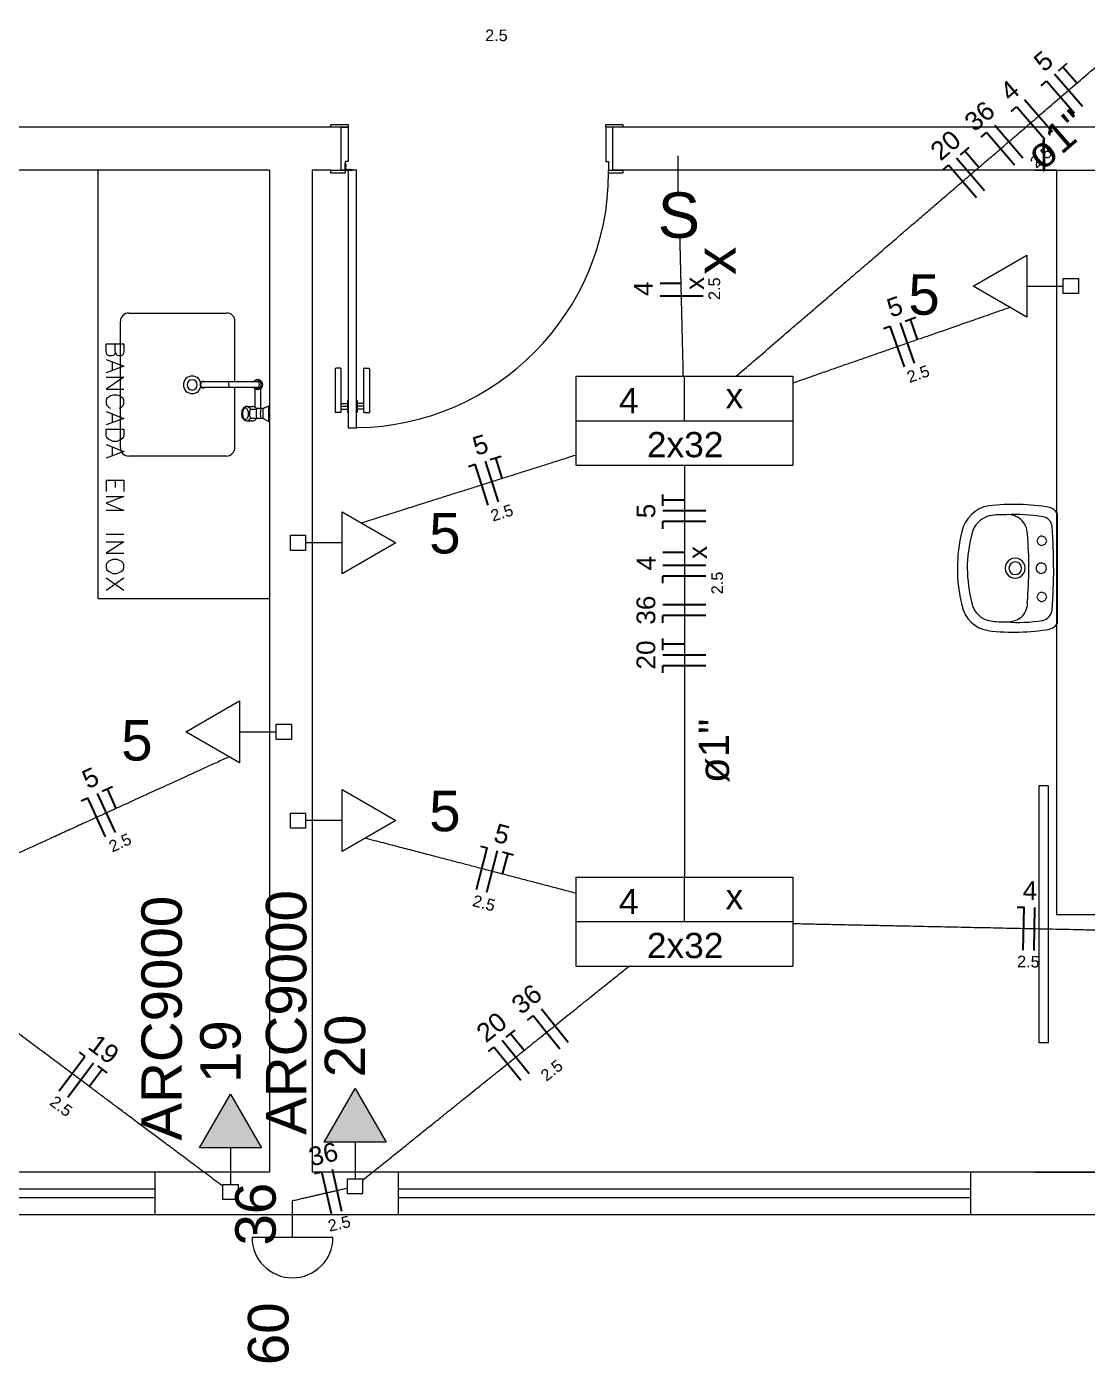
# Model space of a CAD drawing. Header units: millimetres. Extents: x -130 to 1399, y -90 to 1288.
# Drawn here: x 1122.924 to 1126.629, y 1244.906 to 1249.572 of the extents above; entities that cross this region are included whole.
import ezdxf

# ---------------------------------------------------------------- set-up
doc = ezdxf.new("R2010")
doc.units = ezdxf.units.MM
doc.header["$LTSCALE"] = 0.01
for name, color, linetype, lineweight in [('Arquitetura', 134, 'Continuous', 5), ('EL-Condutos', 3, 'Continuous', 13), ('EL-Fios', 9, 'Continuous', 25), ('EL-Textos condutos', 7, 'Continuous', 20), ('EL-Textos fios', 7, 'Continuous', 20), ('EL-Textos pontos', 5, 'Continuous', 20), ('P-SIMBOL', 5, 'Continuous', 5)]:
    doc.layers.add(name, color=color, linetype=linetype, lineweight=lineweight)
doc.styles.add('ARIAL', font='arial.ttf')

msp = doc.modelspace()

# ---------------------------------------------------------------- hatches: boundary and pattern name
at = {"layer": 'P-SIMBOL', "linetype": 'Continuous'}
for points in [[(1123.7442, 1245.6553), (1123.636, 1245.8428), (1123.5277, 1245.6553)], [(1124.1793, 1245.6752), (1124.071, 1245.8627), (1123.9628, 1245.6752)]]:
    msp.add_hatch(color=256, dxfattribs=at).paths.add_polyline_path(points)

# ---------------------------------------------------------------- linework, layer by layer
at = {"layer": 'Arquitetura', "linetype": 'Continuous'}
for p, q in [((1123.9864, 1249.2207), (1122.0219, 1249.2207)), ((1128.3869, 1249.2207), (1124.9714, 1249.2207)), ((1123.7719, 1249.0707), (1122.0219, 1249.0707)), ((1123.7719, 1249.0707), (1123.7719, 1245.5707)), ((1123.9214, 1249.0707), (1123.9214, 1245.5707)), ((1123.9864, 1249.0707), (1123.9214, 1249.0707)), ((1126.5219, 1249.0707), (1124.9714, 1249.0707)), ((1126.5219, 1249.0707), (1126.5219, 1246.4707)), ((1126.5219, 1246.4707), (1126.6714, 1246.4707)), ((1123.7719, 1245.5707), (1120.9714, 1245.5707)), ((1128.1714, 1245.5707), (1123.9214, 1245.5707)), ((1123.3714, 1245.5107), (1121.3714, 1245.5107)), ((1126.2214, 1245.5107), (1124.2214, 1245.5107)), ((1123.3714, 1245.4807), (1121.3714, 1245.4807)), ((1126.2214, 1245.4807), (1124.2214, 1245.4807)), ((1131.1214, 1245.4207), (1120.9714, 1245.4207))]:
    msp.add_line(p, q, dxfattribs=at)
at = {"layer": 'Arquitetura'}
for p, q in [((1123.1729, 1247.5727), (1123.1729, 1249.0707)), ((1124.0379, 1249.0872), (1124.0379, 1249.0847)), ((1124.0534, 1249.0722), (1124.0504, 1249.0722)), ((1126.4454, 1249.0707), (1131.0384, 1249.0707)), ((1123.2514, 1248.1017), (1123.2514, 1248.5417)), ((1123.2809, 1248.5717), (1123.6214, 1248.5717)), ((1123.6509, 1248.3317), (1123.6509, 1248.5417)), ((1123.2014, 1248.4367), (1123.2014, 1248.4642)), ((1123.2014, 1248.4642), (1123.2629, 1248.4642)), ((1123.2334, 1248.4367), (1123.2334, 1248.4642)), ((1123.2629, 1248.4642), (1123.2629, 1248.4367)), ((1123.2039, 1248.4282), (1123.2014, 1248.4367)), ((1123.2014, 1248.4092), (1123.2629, 1248.3857)), ((1123.2079, 1248.4237), (1123.2039, 1248.4282)), ((1123.2119, 1248.4217), (1123.2079, 1248.4237)), ((1123.2229, 1248.4217), (1123.2119, 1248.4217)), ((1123.2269, 1248.4237), (1123.2229, 1248.4217)), ((1123.2229, 1248.4007), (1123.2229, 1248.3712)), ((1123.2314, 1248.4282), (1123.2269, 1248.4237)), ((1123.2334, 1248.4367), (1123.2314, 1248.4282)), ((1123.2374, 1248.4282), (1123.2334, 1248.4367)), ((1123.2399, 1248.4237), (1123.2374, 1248.4282)), ((1123.2459, 1248.4217), (1123.2399, 1248.4237)), ((1123.2524, 1248.4217), (1123.2459, 1248.4217)), ((1123.2564, 1248.4237), (1123.2524, 1248.4217)), ((1123.2609, 1248.4282), (1123.2564, 1248.4237)), ((1123.2629, 1248.4367), (1123.2609, 1248.4282)), ((1123.2629, 1248.3857), (1123.2014, 1248.3627)), ((1123.2014, 1248.3477), (1123.2629, 1248.3477)), ((1123.2629, 1248.3477), (1123.2014, 1248.3052)), ((1123.2014, 1248.3052), (1123.2629, 1248.3052)), ((1123.5459, 1248.3317), (1123.5409, 1248.3317)), ((1123.5459, 1248.3117), (1123.5409, 1248.3117)), ((1123.7169, 1248.3317), (1123.5459, 1248.3317)), ((1123.7169, 1248.3117), (1123.5459, 1248.3117)), ((1123.6509, 1248.1017), (1123.6509, 1248.3117)), ((1123.7344, 1248.3317), (1123.7169, 1248.3317)), ((1123.7344, 1248.3117), (1123.7169, 1248.3117)), ((1123.7209, 1248.3077), (1123.7209, 1248.2427)), ((1123.7409, 1248.3077), (1123.7409, 1248.2377)), ((1123.2039, 1248.2737), (1123.2014, 1248.2672)), ((1123.2014, 1248.2672), (1123.2014, 1248.2547)), ((1123.2014, 1248.2547), (1123.2039, 1248.2482)), ((1123.2104, 1248.2777), (1123.2039, 1248.2737)), ((1123.2164, 1248.2822), (1123.2104, 1248.2777)), ((1123.2249, 1248.2842), (1123.2164, 1248.2822)), ((1123.2399, 1248.2842), (1123.2249, 1248.2842)), ((1123.2484, 1248.2822), (1123.2399, 1248.2842)), ((1123.2544, 1248.2777), (1123.2484, 1248.2822)), ((1123.2609, 1248.2737), (1123.2544, 1248.2777)), ((1123.2629, 1248.2672), (1123.2609, 1248.2737)), ((1123.2609, 1248.2482), (1123.2629, 1248.2547)), ((1123.2629, 1248.2547), (1123.2629, 1248.2672)), ((1123.2014, 1248.2272), (1123.2629, 1248.2037)), ((1123.2039, 1248.2482), (1123.2104, 1248.2417)), ((1123.2104, 1248.2417), (1123.2164, 1248.2397)), ((1123.2229, 1248.2187), (1123.2229, 1248.1892)), ((1123.2484, 1248.2397), (1123.2544, 1248.2417)), ((1123.2544, 1248.2417), (1123.2609, 1248.2482)), ((1123.6919, 1248.2452), (1123.7134, 1248.2452)), ((1123.7054, 1248.2357), (1123.7269, 1248.2357)), ((1123.7409, 1248.2377), (1123.7259, 1248.2377)), ((1123.7504, 1248.2377), (1123.7409, 1248.2377)), ((1123.7504, 1248.2377), (1123.7719, 1248.2487)), ((1123.7504, 1248.2027), (1123.7504, 1248.2377)), ((1123.2629, 1248.2037), (1123.2014, 1248.1807)), ((1123.2014, 1248.1657), (1123.2629, 1248.1657)), ((1123.2014, 1248.1447), (1123.2014, 1248.1657)), ((1123.2629, 1248.1657), (1123.2629, 1248.1447)), ((1123.6919, 1248.1952), (1123.7134, 1248.1952)), ((1123.7054, 1248.2042), (1123.7269, 1248.2042)), ((1123.7504, 1248.2027), (1123.7259, 1248.2027)), ((1123.7504, 1248.2027), (1123.7719, 1248.1917)), ((1123.2039, 1248.1362), (1123.2014, 1248.1447)), ((1123.2014, 1248.1127), (1123.2629, 1248.0877)), ((1123.2104, 1248.1297), (1123.2039, 1248.1362)), ((1123.2164, 1248.1277), (1123.2104, 1248.1297)), ((1123.2249, 1248.1232), (1123.2164, 1248.1277)), ((1123.2399, 1248.1232), (1123.2249, 1248.1232)), ((1123.2484, 1248.1277), (1123.2399, 1248.1232)), ((1123.2544, 1248.1297), (1123.2484, 1248.1277)), ((1123.2609, 1248.1362), (1123.2544, 1248.1297)), ((1123.2629, 1248.1447), (1123.2609, 1248.1362)), ((1123.2629, 1248.0877), (1123.2014, 1248.0642)), ((1123.2229, 1248.1022), (1123.2229, 1248.0727)), ((1123.2809, 1248.0722), (1123.6214, 1248.0722)), ((1123.2014, 1247.9882), (1123.2629, 1247.9882)), ((1123.2014, 1247.9882), (1123.2014, 1247.9477)), ((1123.2334, 1247.9882), (1123.2334, 1247.9627)), ((1123.2629, 1247.9882), (1123.2629, 1247.9477)), ((1123.2014, 1247.9307), (1123.2629, 1247.9307)), ((1123.2629, 1247.9307), (1123.2014, 1247.9077)), ((1123.2014, 1247.9077), (1123.2629, 1247.8822)), ((1123.2629, 1247.8822), (1123.2014, 1247.8822)), ((1126.5244, 1247.8697), (1126.5244, 1247.6787)), ((1123.2629, 1247.7977), (1123.2014, 1247.7977)), ((1126.4589, 1247.7872), (1126.4524, 1247.7762)), ((1126.4694, 1247.7932), (1126.4589, 1247.7872)), ((1126.4819, 1247.7872), (1126.4694, 1247.7932)), ((1126.4884, 1247.7762), (1126.4819, 1247.7872)), ((1123.2014, 1247.7722), (1123.2629, 1247.7722)), ((1123.2629, 1247.7722), (1123.2014, 1247.7322)), ((1126.4524, 1247.7762), (1126.4589, 1247.7637)), ((1126.4589, 1247.7637), (1126.4694, 1247.7592)), ((1126.4694, 1247.7592), (1126.4819, 1247.7637)), ((1126.4819, 1247.7637), (1126.4884, 1247.7762)), ((1126.5244, 1247.7427), (1126.5244, 1247.5542)), ((1123.2014, 1247.7322), (1123.2629, 1247.7322)), ((1123.2039, 1247.6982), (1123.2014, 1247.6917)), ((1123.2014, 1247.6917), (1123.2014, 1247.6812)), ((1123.2104, 1247.7042), (1123.2039, 1247.6982)), ((1123.2164, 1247.7067), (1123.2104, 1247.7042)), ((1123.2249, 1247.7107), (1123.2164, 1247.7067)), ((1123.2399, 1247.7107), (1123.2249, 1247.7107)), ((1123.2484, 1247.7067), (1123.2399, 1247.7107)), ((1123.2544, 1247.7042), (1123.2484, 1247.7067)), ((1123.2609, 1247.6982), (1123.2544, 1247.7042)), ((1123.2629, 1247.6917), (1123.2609, 1247.6982)), ((1123.2629, 1247.6812), (1123.2629, 1247.6917)), ((1123.2014, 1247.6812), (1123.2039, 1247.6747)), ((1123.2629, 1247.6452), (1123.2014, 1247.6027)), ((1123.2629, 1247.6027), (1123.2014, 1247.6452)), ((1123.2039, 1247.6747), (1123.2104, 1247.6682)), ((1123.2104, 1247.6682), (1123.2164, 1247.6662)), ((1123.2164, 1247.6662), (1123.2249, 1247.6622)), ((1123.2249, 1247.6622), (1123.2399, 1247.6622)), ((1123.2399, 1247.6622), (1123.2484, 1247.6662)), ((1123.2484, 1247.6662), (1123.2544, 1247.6682)), ((1123.2544, 1247.6682), (1123.2609, 1247.6747)), ((1123.2609, 1247.6747), (1123.2629, 1247.6812)), ((1126.5244, 1247.6787), (1126.5244, 1247.4862)), ((1123.7719, 1247.5727), (1123.1729, 1247.5727)), ((1126.4589, 1247.5922), (1126.4524, 1247.5797)), ((1126.4524, 1247.5797), (1126.4589, 1247.5687)), ((1126.4694, 1247.5962), (1126.4589, 1247.5922)), ((1126.4589, 1247.5687), (1126.4694, 1247.5627)), ((1126.4819, 1247.5922), (1126.4694, 1247.5962)), ((1126.4694, 1247.5627), (1126.4819, 1247.5687)), ((1126.4884, 1247.5797), (1126.4819, 1247.5922)), ((1126.4819, 1247.5687), (1126.4884, 1247.5797)), ((1123.3714, 1245.5707), (1123.3714, 1245.4207)), ((1124.2214, 1245.5707), (1124.2214, 1245.4207)), ((1126.2214, 1245.5707), (1126.2214, 1245.4207)), ((1126.4454, 1245.5707), (1131.0384, 1245.5707))]:
    msp.add_line(p, q, dxfattribs=at)
at = {"layer": 'Arquitetura', "color": 2}
for p, q in [((1124.0464, 1249.0707), (1124.0464, 1248.1707)), ((1124.0764, 1249.0707), (1124.0464, 1249.0707)), ((1124.0764, 1248.1707), (1124.0764, 1249.0707)), ((1124.0464, 1248.1707), (1124.0764, 1248.1707))]:
    msp.add_line(p, q, dxfattribs=at)
at = {"layer": 'Arquitetura', "color": 3, "linetype": 'Continuous'}
for p, q in [((1124.0019, 1248.3762), (1124.0019, 1248.2247)), ((1124.0179, 1248.3792), (1124.0039, 1248.3792)), ((1124.0219, 1248.2247), (1124.0219, 1248.3762)), ((1124.1014, 1248.2247), (1124.1014, 1248.3762)), ((1124.1054, 1248.3792), (1124.1189, 1248.3792)), ((1124.1214, 1248.3762), (1124.1214, 1248.2247)), ((1124.0444, 1248.2657), (1124.0444, 1248.2257)), ((1124.0784, 1248.2657), (1124.0784, 1248.2257))]:
    msp.add_line(p, q, dxfattribs=at)
at = {"layer": 'Arquitetura', "color": 3}
for p, q in [((1124.0219, 1248.2557), (1124.0444, 1248.2557)), ((1124.0444, 1248.2657), (1124.0464, 1248.2657)), ((1124.0784, 1248.2657), (1124.0764, 1248.2657)), ((1124.1014, 1248.2557), (1124.0784, 1248.2557)), ((1124.0219, 1248.2247), (1124.0019, 1248.2247)), ((1124.0219, 1248.2462), (1124.0444, 1248.2462)), ((1124.0219, 1248.2357), (1124.0444, 1248.2357)), ((1124.0444, 1248.2257), (1124.0464, 1248.2257)), ((1124.0784, 1248.2257), (1124.0764, 1248.2257)), ((1124.1014, 1248.2462), (1124.0784, 1248.2462)), ((1124.1014, 1248.2357), (1124.0784, 1248.2357)), ((1124.1014, 1248.2247), (1124.1214, 1248.2247))]:
    msp.add_line(p, q, dxfattribs=at)
for points in [[(1124.0464, 1249.2207), (1124.0219, 1249.2207), (1123.9864, 1249.2207), (1123.9864, 1249.2307), (1124.0464, 1249.2307), (1124.0464, 1249.2207)], [(1125.0064, 1249.2207), (1124.9469, 1249.2207), (1124.9469, 1249.2307), (1125.0064, 1249.2307), (1125.0064, 1249.2207)], [(1124.0364, 1249.0607), (1123.9864, 1249.0607), (1123.9864, 1249.0707), (1124.0364, 1249.0707), (1124.0364, 1249.0607)], [(1125.0064, 1249.0607), (1124.9569, 1249.0607), (1124.9569, 1249.0707), (1125.0064, 1249.0707), (1125.0064, 1249.0607)]]:
    msp.add_lwpolyline(points, close=True, dxfattribs=at)
at = {"layer": 'Arquitetura', "color": 2}
for points in [[(1124.0464, 1249.1007), (1124.0364, 1249.1007), (1124.0364, 1249.0707), (1124.0219, 1249.0707), (1124.0219, 1249.2207), (1124.0464, 1249.2207), (1124.0464, 1249.1007)], [(1124.9469, 1249.1007), (1124.9569, 1249.1007), (1124.9569, 1249.0707), (1124.9714, 1249.0707), (1124.9714, 1249.2207), (1124.9469, 1249.2207), (1124.9469, 1249.1007)]]:
    msp.add_lwpolyline(points, close=True, dxfattribs=at)
at = {"layer": 'Arquitetura', "color": 1}
for points in [[(1124.0374, 1249.0752), (1124.0364, 1249.0732), (1124.0364, 1249.0732), (1124.0364, 1249.0757), (1124.0364, 1249.0957), (1124.0374, 1249.0957), (1124.0374, 1249.0752)], [(1124.0414, 1249.0717), (1124.0389, 1249.0707), (1124.0389, 1249.0707), (1124.0419, 1249.0707), (1124.0619, 1249.0707), (1124.0619, 1249.0717), (1124.0414, 1249.0717)]]:
    msp.add_lwpolyline(points, dxfattribs=at)
at = {"layer": 'Arquitetura'}
for points in [[(1124.0389, 1249.0882), (1124.0379, 1249.0872), (1124.0374, 1249.0872)], [(1124.0389, 1249.0832), (1124.0379, 1249.0847), (1124.0374, 1249.0847)], [(1124.0389, 1249.0862), (1124.0389, 1249.0862), (1124.0389, 1249.0882), (1124.0389, 1249.0882), (1124.0389, 1249.0832), (1124.0389, 1249.0832), (1124.0389, 1249.0857), (1124.0389, 1249.0857)], [(1124.0519, 1249.0732), (1124.0519, 1249.0732), (1124.0544, 1249.0732), (1124.0544, 1249.0732), (1124.0489, 1249.0732), (1124.0489, 1249.0732), (1124.0514, 1249.0732), (1124.0514, 1249.0732)], [(1124.0489, 1249.0732), (1124.0504, 1249.0722), (1124.0504, 1249.0717)], [(1124.0544, 1249.0732), (1124.0534, 1249.0722), (1124.0534, 1249.0717)], [(1126.4614, 1246.9212), (1126.4919, 1246.9212), (1126.4919, 1246.0217), (1126.4614, 1246.0217), (1126.4614, 1246.9212)]]:
    msp.add_lwpolyline(points, dxfattribs=at)
at = {"layer": 'Arquitetura', "linetype": 'Continuous'}
for points in [[(1123.6914, 1248.2452), (1123.6884, 1248.2447), (1123.6854, 1248.2432), (1123.6824, 1248.2412), (1123.6799, 1248.2382), (1123.6779, 1248.2352), (1123.6759, 1248.2312), (1123.6749, 1248.2267), (1123.6744, 1248.2222), (1123.6744, 1248.2177), (1123.6749, 1248.2132), (1123.6759, 1248.2092), (1123.6779, 1248.2052), (1123.6799, 1248.2017), (1123.6824, 1248.1992), (1123.6854, 1248.1972), (1123.6884, 1248.1957), (1123.6914, 1248.1952)], [(1123.6884, 1248.2007), (1123.6904, 1248.2012), (1123.6924, 1248.2022), (1123.6944, 1248.2042), (1123.6959, 1248.2067), (1123.6974, 1248.2097), (1123.6984, 1248.2132), (1123.6989, 1248.2172), (1123.6989, 1248.2212), (1123.6989, 1248.2252), (1123.6979, 1248.2287), (1123.6969, 1248.2322), (1123.6954, 1248.2347), (1123.6934, 1248.2372), (1123.6914, 1248.2387), (1123.6894, 1248.2397), (1123.6874, 1248.2397), (1123.6849, 1248.2387), (1123.6829, 1248.2372), (1123.6814, 1248.2347), (1123.6799, 1248.2322), (1123.6789, 1248.2287), (1123.6779, 1248.2252), (1123.6779, 1248.2212), (1123.6779, 1248.2172), (1123.6784, 1248.2132), (1123.6794, 1248.2097), (1123.6804, 1248.2067), (1123.6819, 1248.2042), (1123.6839, 1248.2022), (1123.6859, 1248.2012), (1123.6884, 1248.2007)], [(1123.7049, 1248.2367), (1123.7029, 1248.2397), (1123.7004, 1248.2422), (1123.6979, 1248.2437), (1123.6949, 1248.2447), (1123.6919, 1248.2452)], [(1123.7209, 1248.2427), (1123.7194, 1248.2437), (1123.7179, 1248.2442), (1123.7164, 1248.2447), (1123.7149, 1248.2452), (1123.7134, 1248.2452)], [(1123.7259, 1248.2377), (1123.7249, 1248.2387), (1123.7239, 1248.2402), (1123.7229, 1248.2412), (1123.7219, 1248.2417), (1123.7209, 1248.2427)], [(1123.7269, 1248.2367), (1123.7264, 1248.2367), (1123.7264, 1248.2372), (1123.7264, 1248.2372), (1123.7259, 1248.2377), (1123.7259, 1248.2377)], [(1123.6914, 1248.1952), (1123.6944, 1248.1952), (1123.6974, 1248.1962), (1123.7004, 1248.1982), (1123.7029, 1248.2007), (1123.7049, 1248.2037)], [(1123.7134, 1248.1952), (1123.7164, 1248.1952), (1123.7189, 1248.1962), (1123.7214, 1248.1977), (1123.7239, 1248.1997), (1123.7259, 1248.2027)], [(1123.7259, 1248.2027), (1123.7259, 1248.2027), (1123.7264, 1248.2032), (1123.7264, 1248.2032), (1123.7264, 1248.2037), (1123.7269, 1248.2037)]]:
    msp.add_lwpolyline(points, dxfattribs=at)
at = {"layer": 'Arquitetura', "color": 1}
msp.add_circle((1124.0389, 1249.0732), 0.0025, dxfattribs=at)
at = {"layer": 'Arquitetura'}
for centre, radius, start, end in [((1124.0649, 1249.0632), 0.8921, 270.777, 359.871), ((1123.2799, 1248.5427), 0.0289, 88.5161, 181.484), ((1123.6239, 1248.5442), 0.0273, 354.972, 95.0276), ((1123.5019, 1248.3207), 0.0307, 90, 180), ((1123.5019, 1248.3207), 0.0307, 0, 90), ((1123.5019, 1248.3207), 0.0307, 180, 270), ((1123.5019, 1248.3207), 0.018, 90, 180), ((1123.5019, 1248.3207), 0.018, 180, 270), ((1123.5019, 1248.3207), 0.018, 0, 90), ((1123.5019, 1248.3207), 0.018, 270, 0), ((1123.5019, 1248.3207), 0.0307, 270, 0), ((1123.5409, 1248.3217), 0.0112, 63.7208, 296.279), ((1123.5409, 1248.3217), 0.01, 90, 270), ((1123.6074, 1248.3217), 0.0233, 334.556, 25.4445), ((1123.7309, 1248.3217), 0.0173, 125.419, 144.581), ((1123.7309, 1248.3217), 0.0173, 215.419, 234.581), ((1123.7309, 1248.3217), 0.0173, 54.5813, 125.419), ((1123.7309, 1248.3217), 0.0173, 234.581, 305.419), ((1123.7309, 1248.3217), 0.0126, 232.252, 127.748), ((1123.7134, 1248.3217), 0.0233, 334.556, 25.4445), ((1123.7309, 1248.3217), 0.0173, 305.419, 54.5813), ((1123.7354, 1248.2202), 0.0335, 153.975, 206.025), ((1123.7034, 1248.2357), 0.002, 333.975, 32.1559), ((1123.7034, 1248.2047), 0.002, 327.844, 26.0251), ((1123.7799, 1248.2202), 0.0549, 164.314, 195.686), ((1123.7249, 1248.2357), 0.002, 344.314, 31.5675), ((1123.7249, 1248.2047), 0.002, 328.433, 15.6861), ((1123.8214, 1248.2202), 0.0816, 167.538, 192.462), ((1124.0469, 1248.2202), 0.2786, 174.375, 185.625), ((1123.2799, 1248.1007), 0.0289, 178.516, 271.484), ((1123.6204, 1248.1027), 0.0307, 270, 0), ((1126.3054, 1247.7827), 0.1175, 100.056, 167.486), ((1126.3714, 1247.1492), 0.7539, 80.3071, 96.5866), ((1126.4799, 1247.8437), 0.0522, 31.07, 69.4583), ((1126.3084, 1247.7812), 0.0847, 102.719, 167.054), ((1126.3364, 1247.5562), 0.311, 88.1735, 98.6779), ((1126.3754, 1247.2542), 0.6136, 80.7585, 92.6769), ((1126.3509, 1247.7957), 0.0716, 50.4003, 93.3975), ((1126.3534, 1247.7997), 0.0667, 0.5513, 49.6562), ((1126.4679, 1247.8217), 0.0385, 4.3873, 81.2442), ((1126.6494, 1247.6907), 0.4735, 165.578, 181.302), ((1126.7859, 1247.6652), 0.5766, 166.496, 178.648), ((1124.9504, 1247.6767), 1.4748, 0.0609, 4.8104), ((1124.7959, 1247.6862), 1.7156, 359.79, 4.6247), ((1126.3774, 1247.6802), 0.0349, 120.007, 180), ((1126.3774, 1247.6802), 0.0222, 90, 180), ((1126.3774, 1247.6802), 0.0349, 60.0032, 119.997), ((1126.3774, 1247.6802), 0.0222, 0, 90), ((1126.3774, 1247.6802), 0.0349, 0.0007, 60.0032), ((1126.4684, 1247.6802), 0.018, 119.96, 180), ((1126.4684, 1247.6802), 0.018, 60.0128, 119.987), ((1126.4684, 1247.6802), 0.018, 359.963, 59.9809), ((1126.6499, 1247.6692), 0.4741, 178.659, 194.363), ((1126.7819, 1247.6922), 0.5725, 181.303, 193.542), ((1126.3774, 1247.6802), 0.0349, 180.001, 240.003), ((1126.3774, 1247.6802), 0.0222, 180, 270), ((1126.3774, 1247.6802), 0.0349, 240.003, 299.997), ((1126.3774, 1247.6802), 0.0222, 270, 359.99), ((1126.3774, 1247.6802), 0.0349, 300.007, 0), ((1125.0724, 1247.6802), 1.3526, 354.905, 359.979), ((1126.4684, 1247.6802), 0.018, 179.963, 239.981), ((1126.4684, 1247.6802), 0.018, 240.013, 299.987), ((1126.4684, 1247.6802), 0.018, 299.96, 0), ((1124.6329, 1247.6802), 1.879, 355.586, 0), ((1126.2999, 1247.5717), 0.1107, 190.408, 262.28), ((1126.3024, 1247.5737), 0.0784, 191.616, 261.581), ((1126.3569, 1247.5562), 0.0631, 309.245, 3.2268), ((1126.3514, 1247.5712), 0.0781, 267.161, 305.348), ((1126.4659, 1247.5377), 0.0402, 279.607, 356.886), ((1126.3709, 1248.2097), 0.7531, 263.423, 279.721), ((1126.3364, 1247.8117), 0.3189, 261.83, 272.005), ((1126.3929, 1247.9412), 0.4504, 264.203, 280.218), ((1126.4904, 1247.5057), 0.0386, 281.431, 332.133)]:
    msp.add_arc(centre, radius, start, end, dxfattribs=at)
at = {"layer": 'Arquitetura', "color": 3, "linetype": 'Continuous'}
for centre, start, end in [((1124.0044, 1248.3762), 99.4623, 180), ((1124.0184, 1248.3762), 0, 99.4623), ((1124.1049, 1248.3762), 80.5377, 180), ((1124.1184, 1248.3762), 0, 80.5377)]:
    msp.add_arc(centre, 0.003, start, end, dxfattribs=at)
at = {"layer": 'EL-Condutos', "linetype": 'Continuous'}
for points in [[(1125.402, 1248.3507), (1125.4717, 1248.4107), (1125.5375, 1248.4673), (1125.5998, 1248.5208), (1125.6587, 1248.5714), (1125.7145, 1248.6195), (1125.7676, 1248.6652), (1125.8183, 1248.7087), (1125.8668, 1248.7504), (1125.9133, 1248.7905), (1125.9583, 1248.8291), (1126.0019, 1248.8667), (1126.0445, 1248.9033), (1126.0864, 1248.9393), (1126.1277, 1248.9749), (1126.1689, 1249.0103), (1126.2101, 1249.0457), (1126.2518, 1249.0815), (1126.2941, 1249.1179), (1126.3373, 1249.1551), (1126.3818, 1249.1933), (1126.4277, 1249.2329), (1126.4755, 1249.2739), (1126.5253, 1249.3168), (1126.5775, 1249.3617), (1126.6324, 1249.4089), (1126.6902, 1249.4586), (1126.7512, 1249.511), (1126.8157, 1249.5665), (1126.884, 1249.6252), (1126.9563, 1249.6875)], [(1125.218, 1248.351), (1125.2174, 1248.3724), (1125.2169, 1248.3931), (1125.2165, 1248.413), (1125.216, 1248.4321), (1125.2156, 1248.4506), (1125.2151, 1248.4685), (1125.2147, 1248.4858), (1125.2143, 1248.5026), (1125.2139, 1248.5189), (1125.2135, 1248.5348), (1125.2132, 1248.5503), (1125.2128, 1248.5655), (1125.2124, 1248.5803), (1125.2121, 1248.5949), (1125.2117, 1248.6093), (1125.2114, 1248.6235), (1125.211, 1248.6376), (1125.2107, 1248.6517), (1125.2104, 1248.6657), (1125.21, 1248.6798), (1125.2097, 1248.6939), (1125.2093, 1248.7082), (1125.209, 1248.7226), (1125.2086, 1248.7372), (1125.2083, 1248.7521), (1125.2079, 1248.7672), (1125.2075, 1248.7827), (1125.2072, 1248.7986), (1125.2068, 1248.815), (1125.2064, 1248.8318)], [(1125.6012, 1248.3278), (1125.6288, 1248.3374), (1125.6555, 1248.3467), (1125.6814, 1248.3557), (1125.7065, 1248.3645), (1125.7309, 1248.373), (1125.7547, 1248.3813), (1125.778, 1248.3894), (1125.8009, 1248.3974), (1125.8234, 1248.4052), (1125.8456, 1248.4129), (1125.8677, 1248.4206), (1125.8896, 1248.4283), (1125.9115, 1248.4359), (1125.9335, 1248.4435), (1125.9556, 1248.4512), (1125.9779, 1248.459), (1126.0005, 1248.4669), (1126.0235, 1248.4749), (1126.047, 1248.4831), (1126.071, 1248.4914), (1126.0956, 1248.5), (1126.121, 1248.5088), (1126.1471, 1248.518), (1126.1742, 1248.5274), (1126.2021, 1248.5371), (1126.2312, 1248.5472), (1126.2613, 1248.5577), (1126.2926, 1248.5686), (1126.3253, 1248.58), (1126.3593, 1248.5918)], [(1124.0929, 1247.8386), (1124.1263, 1247.8492), (1124.1583, 1247.8593), (1124.1891, 1247.869), (1124.2187, 1247.8784), (1124.2473, 1247.8874), (1124.2748, 1247.8961), (1124.3014, 1247.9046), (1124.3272, 1247.9127), (1124.3522, 1247.9206), (1124.3765, 1247.9283), (1124.4002, 1247.9358), (1124.4234, 1247.9431), (1124.4462, 1247.9503), (1124.4685, 1247.9574), (1124.4906, 1247.9644), (1124.5125, 1247.9713), (1124.5343, 1247.9782), (1124.556, 1247.9851), (1124.5778, 1247.992), (1124.5996, 1247.9989), (1124.6217, 1248.0058), (1124.644, 1248.0129), (1124.6667, 1248.0201), (1124.6899, 1248.0274), (1124.7135, 1248.0349), (1124.7377, 1248.0425), (1124.7626, 1248.0504), (1124.7883, 1248.0585), (1124.8148, 1248.0669), (1124.8422, 1248.0756)], [(1125.2217, 1248.0395), (1125.2217, 1247.974), (1125.2217, 1247.9122), (1125.2217, 1247.8537), (1125.2217, 1247.7984), (1125.2217, 1247.7459), (1125.2217, 1247.696), (1125.2217, 1247.6484), (1125.2217, 1247.6029), (1125.2217, 1247.5592), (1125.2217, 1247.5171), (1125.2217, 1247.4762), (1125.2217, 1247.4364), (1125.2217, 1247.3974), (1125.2217, 1247.3589), (1125.2217, 1247.3206), (1125.2217, 1247.2824), (1125.2217, 1247.2439), (1125.2217, 1247.2048), (1125.2217, 1247.165), (1125.2217, 1247.1242), (1125.2217, 1247.082), (1125.2217, 1247.0384), (1125.2217, 1246.9929), (1125.2217, 1246.9453), (1125.2217, 1246.8954), (1125.2217, 1246.8429), (1125.2217, 1246.7875), (1125.2217, 1246.7291), (1125.2217, 1246.6672), (1125.2217, 1246.6018)], [(1123.6306, 1247.021), (1123.5888, 1247.0019), (1123.5488, 1246.9836), (1123.5106, 1246.9662), (1123.4741, 1246.9494), (1123.439, 1246.9334), (1123.4054, 1246.9181), (1123.373, 1246.9033), (1123.3419, 1246.889), (1123.3117, 1246.8753), (1123.2826, 1246.8619), (1123.2542, 1246.849), (1123.2265, 1246.8363), (1123.1994, 1246.8239), (1123.1728, 1246.8117), (1123.1465, 1246.7997), (1123.1204, 1246.7878), (1123.0945, 1246.776), (1123.0685, 1246.7641), (1123.0424, 1246.7522), (1123.0161, 1246.7401), (1122.9893, 1246.7279), (1122.9622, 1246.7155), (1122.9344, 1246.7028), (1122.9059, 1246.6898), (1122.8765, 1246.6763), (1122.8462, 1246.6625), (1122.8148, 1246.6481), (1122.7823, 1246.6333), (1122.7484, 1246.6178), (1122.7131, 1246.6016)], [(1124.8422, 1246.5447), (1124.8152, 1246.5518), (1124.789, 1246.5586), (1124.7637, 1246.5652), (1124.7391, 1246.5716), (1124.7152, 1246.5779), (1124.6918, 1246.584), (1124.6689, 1246.59), (1124.6465, 1246.5958), (1124.6245, 1246.6016), (1124.6027, 1246.6073), (1124.5811, 1246.6129), (1124.5596, 1246.6185), (1124.5382, 1246.6241), (1124.5167, 1246.6297), (1124.4952, 1246.6353), (1124.4734, 1246.641), (1124.4514, 1246.6468), (1124.4291, 1246.6526), (1124.4064, 1246.6585), (1124.3831, 1246.6646), (1124.3593, 1246.6708), (1124.3349, 1246.6772), (1124.3097, 1246.6838), (1124.2837, 1246.6906), (1124.2569, 1246.6976), (1124.2291, 1246.7048), (1124.2003, 1246.7123), (1124.1704, 1246.7202), (1124.1393, 1246.7283), (1124.1069, 1246.7367)], [(1127.2603, 1246.4028), (1127.1802, 1246.4045), (1127.1043, 1246.4061), (1127.0323, 1246.4076), (1126.9641, 1246.409), (1126.8993, 1246.4104), (1126.8377, 1246.4117), (1126.779, 1246.4129), (1126.7228, 1246.4141), (1126.6691, 1246.4152), (1126.6173, 1246.4163), (1126.5674, 1246.4174), (1126.519, 1246.4184), (1126.4719, 1246.4194), (1126.4258, 1246.4203), (1126.3804, 1246.4213), (1126.3354, 1246.4222), (1126.2906, 1246.4232), (1126.2457, 1246.4241), (1126.2004, 1246.4251), (1126.1545, 1246.426), (1126.1076, 1246.427), (1126.0596, 1246.428), (1126.0101, 1246.4291), (1125.9589, 1246.4301), (1125.9057, 1246.4313), (1125.8503, 1246.4324), (1125.7923, 1246.4336), (1125.7314, 1246.4349), (1125.6675, 1246.4363), (1125.6003, 1246.4377)], [(1123.609, 1245.521), (1123.5576, 1245.5594), (1123.509, 1245.5957), (1123.4632, 1245.63), (1123.4198, 1245.6624), (1123.3787, 1245.6931), (1123.3398, 1245.7221), (1123.3029, 1245.7498), (1123.2677, 1245.776), (1123.2341, 1245.8011), (1123.202, 1245.8252), (1123.171, 1245.8483), (1123.1412, 1245.8706), (1123.1122, 1245.8922), (1123.084, 1245.9134), (1123.0562, 1245.9341), (1123.0288, 1245.9546), (1123.0016, 1245.9749), (1122.9743, 1245.9953), (1122.9469, 1246.0158), (1122.919, 1246.0366), (1122.8907, 1246.0578), (1122.8615, 1246.0796), (1122.8315, 1246.102), (1122.8004, 1246.1252), (1122.768, 1246.1494), (1122.7342, 1246.1747), (1122.6987, 1246.2012), (1122.6615, 1246.2291), (1122.6222, 1246.2584), (1122.5808, 1246.2894)], [(1124.0974, 1245.542), (1124.1439, 1245.5793), (1124.1879, 1245.6147), (1124.2294, 1245.648), (1124.2686, 1245.6796), (1124.3058, 1245.7095), (1124.3411, 1245.7378), (1124.3746, 1245.7647), (1124.4064, 1245.7903), (1124.4369, 1245.8148), (1124.466, 1245.8382), (1124.4941, 1245.8608), (1124.5211, 1245.8825), (1124.5474, 1245.9036), (1124.573, 1245.9243), (1124.5982, 1245.9445), (1124.6231, 1245.9645), (1124.6478, 1245.9843), (1124.6725, 1246.0042), (1124.6973, 1246.0242), (1124.7226, 1246.0444), (1124.7483, 1246.0651), (1124.7746, 1246.0863), (1124.8018, 1246.1081), (1124.8299, 1246.1307), (1124.8592, 1246.1543), (1124.8898, 1246.1789), (1124.9219, 1246.2046), (1124.9556, 1246.2317), (1124.991, 1246.2602), (1125.0284, 1246.2903)], [(1123.8524, 1245.4707), (1123.8621, 1245.4729), (1123.8712, 1245.475), (1123.8798, 1245.477), (1123.8878, 1245.4788), (1123.8954, 1245.4806), (1123.9026, 1245.4822), (1123.9095, 1245.4838), (1123.9159, 1245.4853), (1123.9221, 1245.4867), (1123.9279, 1245.488), (1123.9336, 1245.4893), (1123.939, 1245.4905), (1123.9443, 1245.4917), (1123.9494, 1245.4929), (1123.9545, 1245.4941), (1123.9595, 1245.4952), (1123.9645, 1245.4964), (1123.9695, 1245.4975), (1123.9746, 1245.4987), (1123.9797, 1245.4998), (1123.985, 1245.5011), (1123.9905, 1245.5023), (1123.9961, 1245.5036), (1124.002, 1245.5049), (1124.0082, 1245.5064), (1124.0147, 1245.5078), (1124.0216, 1245.5094), (1124.0288, 1245.5111), (1124.0365, 1245.5128), (1124.0446, 1245.5147)]]:
    msp.add_spline(points, degree=3, dxfattribs=at)
at = {"layer": 'EL-Fios'}
for p, q in [((1126.5281, 1249.4181), (1126.5584, 1249.4442)), ((1126.5922, 1249.3743), (1126.5433, 1249.4311)), ((1126.4675, 1249.3659), (1126.4864, 1249.3822)), ((1126.5842, 1249.2685), (1126.4864, 1249.3822)), ((1126.6126, 1249.2929), (1126.5148, 1249.4067)), ((1126.3629, 1249.276), (1126.3819, 1249.2923)), ((1126.4797, 1249.1786), (1126.3819, 1249.2923)), ((1126.5081, 1249.203), (1126.4103, 1249.3168)), ((1126.2584, 1249.1861), (1126.2773, 1249.2024)), ((1126.3751, 1249.0887), (1126.2773, 1249.2024)), ((1126.4036, 1249.1131), (1126.3058, 1249.2269)), ((1126.1861, 1249.1239), (1126.2164, 1249.15)), ((1126.2706, 1248.9988), (1126.1728, 1249.1125)), ((1126.2501, 1249.0801), (1126.2012, 1249.137)), ((1126.1254, 1249.0717), (1126.1444, 1249.088)), ((1126.2422, 1248.9743), (1126.1444, 1249.088)), ((1125.2117, 1248.6753), (1125.1367, 1248.6753)), ((1125.2867, 1248.6304), (1125.1367, 1248.6304)), ((1126.0254, 1248.3961), (1125.9761, 1248.5378)), ((1125.9926, 1248.5435), (1126.0304, 1248.5567)), ((1126.0362, 1248.4793), (1126.0115, 1248.5501)), ((1125.9171, 1248.5172), (1125.9407, 1248.5254)), ((1125.99, 1248.3838), (1125.9407, 1248.5254)), ((1124.5435, 1248.0598), (1124.5816, 1248.0718)), ((1124.5852, 1247.9943), (1124.5625, 1248.0658)), ((1124.4672, 1248.0356), (1124.491, 1248.0432)), ((1124.5363, 1247.9002), (1124.491, 1248.0432)), ((1124.572, 1247.9115), (1124.5268, 1248.0545)), ((1125.1467, 1247.8978), (1125.1467, 1247.9378)), ((1125.2217, 1247.9178), (1125.1467, 1247.9178)), ((1125.2967, 1247.8803), (1125.1467, 1247.8803)), ((1125.2967, 1247.8428), (1125.1467, 1247.8428)), ((1125.1467, 1247.8178), (1125.1467, 1247.8428)), ((1125.2217, 1247.735), (1125.1467, 1247.735)), ((1125.2967, 1247.6901), (1125.1467, 1247.6901)), ((1125.2967, 1247.6526), (1125.1467, 1247.6526)), ((1125.1467, 1247.6276), (1125.1467, 1247.6526)), ((1125.2967, 1247.5522), (1125.1467, 1247.5522)), ((1125.2967, 1247.5147), (1125.1467, 1247.5147)), ((1125.1467, 1247.4897), (1125.1467, 1247.5147)), ((1125.1467, 1247.3944), (1125.1467, 1247.4344)), ((1125.2217, 1247.4144), (1125.1467, 1247.4144)), ((1125.2967, 1247.3769), (1125.1467, 1247.3769)), ((1125.2967, 1247.3394), (1125.1467, 1247.3394)), ((1125.1467, 1247.3144), (1125.1467, 1247.3394)), ((1123.1873, 1246.9008), (1123.2237, 1246.9175)), ((1123.2367, 1246.8409), (1123.2055, 1246.9091)), ((1123.1145, 1246.8676), (1123.1373, 1246.878)), ((1123.1996, 1246.7415), (1123.1373, 1246.878)), ((1123.2337, 1246.7571), (1123.1714, 1246.8936)), ((1124.495, 1246.5579), (1124.5329, 1246.703)), ((1124.5087, 1246.7093), (1124.5329, 1246.703)), ((1124.5312, 1246.5484), (1124.5691, 1246.6935)), ((1124.5861, 1246.6891), (1124.6248, 1246.679)), ((1124.5865, 1246.6115), (1124.6054, 1246.6841)), ((1126.3839, 1246.4963), (1126.4089, 1246.4957)), ((1126.4057, 1246.3458), (1126.4089, 1246.4957)), ((1126.4432, 1246.345), (1126.4464, 1246.4949)), ((1124.6733, 1246.1011), (1124.6928, 1246.1167)), ((1124.7868, 1245.9998), (1124.6928, 1246.1167)), ((1124.816, 1246.0233), (1124.722, 1246.1402)), ((1124.599, 1246.0413), (1124.6302, 1246.0664)), ((1124.6793, 1245.9134), (1124.5853, 1246.0303)), ((1124.6616, 1245.9954), (1124.6146, 1246.0538)), ((1123.0376, 1245.8544), (1123.1274, 1245.9745)), ((1123.1073, 1245.9895), (1123.1274, 1245.9745)), ((1124.5366, 1245.9912), (1124.5561, 1246.0069)), ((1124.6501, 1245.8899), (1124.5561, 1246.0069)), ((1123.0676, 1245.8319), (1123.1574, 1245.9521)), ((1123.1425, 1245.8696), (1123.1874, 1245.9296)), ((1123.1714, 1245.9416), (1123.2035, 1245.9177)), ((1123.9307, 1245.5656), (1123.955, 1245.5711)), ((1123.9885, 1245.4249), (1123.955, 1245.5711)), ((1124.025, 1245.4333), (1123.9916, 1245.5795))]:
    msp.add_line(p, q, dxfattribs=at)
at = {"layer": 'P-SIMBOL'}
for p, q in [((1125.1994, 1248.9922), (1125.1994, 1249.1207)), ((1126.2299, 1248.6659), (1126.4174, 1248.7741)), ((1126.4174, 1248.7741), (1126.4174, 1248.5576)), ((1126.5454, 1248.6394), (1126.5454, 1248.6924)), ((1126.5454, 1248.6924), (1126.5985, 1248.6924)), ((1126.5985, 1248.6924), (1126.5985, 1248.6394)), ((1126.4174, 1248.5576), (1126.2299, 1248.6659)), ((1126.4174, 1248.6659), (1126.5454, 1248.6659)), ((1126.5985, 1248.6394), (1126.5454, 1248.6394)), ((1124.8425, 1248.3513), (1124.8425, 1248.0399)), ((1124.8425, 1248.3513), (1125.601, 1248.3513)), ((1125.2217, 1248.1956), (1125.2217, 1248.3513)), ((1125.601, 1248.3513), (1125.601, 1248.0399)), ((1124.8425, 1248.1956), (1125.601, 1248.1956)), ((1124.8425, 1248.0399), (1125.601, 1248.0399)), ((1124.026, 1247.8768), (1124.2135, 1247.7686)), ((1124.026, 1247.6603), (1124.026, 1247.8768)), ((1123.8449, 1247.742), (1123.8449, 1247.7951)), ((1123.8449, 1247.7951), (1123.898, 1247.7951)), ((1123.898, 1247.7951), (1123.898, 1247.742)), ((1123.898, 1247.742), (1123.8449, 1247.742)), ((1124.026, 1247.7686), (1123.898, 1247.7686)), ((1124.2135, 1247.7686), (1124.026, 1247.6603)), ((1123.4799, 1247.1084), (1123.6674, 1247.2167)), ((1123.6674, 1247.2167), (1123.6674, 1247.0002)), ((1123.7954, 1247.0819), (1123.7954, 1247.1349)), ((1123.7954, 1247.1349), (1123.8485, 1247.1349)), ((1123.8485, 1247.1349), (1123.8485, 1247.0819)), ((1123.6674, 1247.0002), (1123.4799, 1247.1084)), ((1123.6674, 1247.1084), (1123.7954, 1247.1084)), ((1123.8485, 1247.0819), (1123.7954, 1247.0819)), ((1124.026, 1246.9065), (1124.2135, 1246.7982)), ((1124.026, 1246.69), (1124.026, 1246.9065)), ((1123.8449, 1246.7717), (1123.8449, 1246.8248)), ((1123.8449, 1246.8248), (1123.898, 1246.8248)), ((1123.898, 1246.8248), (1123.898, 1246.7717)), ((1123.898, 1246.7717), (1123.8449, 1246.7717)), ((1124.026, 1246.7982), (1123.898, 1246.7982)), ((1124.2135, 1246.7982), (1124.026, 1246.69)), ((1124.8425, 1246.6013), (1124.8425, 1246.2899)), ((1124.8425, 1246.6013), (1125.601, 1246.6013)), ((1125.2217, 1246.4456), (1125.2217, 1246.6013)), ((1125.601, 1246.6013), (1125.601, 1246.2899)), ((1124.8425, 1246.4456), (1125.601, 1246.4456)), ((1124.8425, 1246.2899), (1125.601, 1246.2899)), ((1123.5277, 1245.6553), (1123.636, 1245.8428)), ((1123.636, 1245.8428), (1123.7442, 1245.6553)), ((1123.9628, 1245.6752), (1124.071, 1245.8627)), ((1124.071, 1245.8627), (1124.1793, 1245.6752)), ((1123.7442, 1245.6553), (1123.5277, 1245.6553)), ((1123.636, 1245.6553), (1123.636, 1245.5273)), ((1124.1793, 1245.6752), (1123.9628, 1245.6752)), ((1124.071, 1245.6752), (1124.071, 1245.5472)), ((1124.0445, 1245.5472), (1124.0975, 1245.5472)), ((1124.0445, 1245.4942), (1124.0445, 1245.5472)), ((1124.0975, 1245.5472), (1124.0975, 1245.4942)), ((1123.6095, 1245.5273), (1123.6625, 1245.5273)), ((1123.6095, 1245.4743), (1123.6095, 1245.5273)), ((1123.6625, 1245.5273), (1123.6625, 1245.4743)), ((1123.6625, 1245.4743), (1123.6095, 1245.4743)), ((1123.8524, 1245.3422), (1123.8524, 1245.4707)), ((1124.0975, 1245.4942), (1124.0445, 1245.4942)), ((1123.9937, 1245.3422), (1123.7112, 1245.3422))]:
    msp.add_line(p, q, dxfattribs=at)
msp.add_arc((1123.8524, 1245.3422), 0.1412, 180, 0, dxfattribs=at)

# ---------------------------------------------------------------- texts
at = {"layer": 'EL-Textos condutos', "char_height": 0.1059, "width": 0.38124, "attachment_point": 8, "line_spacing_factor": 0.798, "style": 'ARIAL'}
for insert, rotation in [((1126.557, 1249.1346), 40.6972), ((1125.3803, 1247.0416), 90.0002)]:
    msp.add_mtext('ø1"', dxfattribs=dict(at, insert=insert, rotation=rotation))
at = {"layer": 'EL-Textos fios', "insert": (1124.5648, 1249.521), "char_height": 0.04059, "width": 0.146142, "attachment_point": 8, "line_spacing_factor": 0.798, "style": 'ARIAL'}
msp.add_mtext('2.5', dxfattribs=at)
at = {"layer": 'EL-Textos fios', "attachment_point": 8, "line_spacing_factor": 0.798, "style": 'ARIAL'}
for s, insert, char_height, width, rotation in [('5', (1126.4977, 1249.4265), 0.0653, 0.078366, 40.6972), ('4', (1126.3792, 1249.3245), 0.0653, 0.078366, 40.6972), ('36', (1126.2747, 1249.2345), 0.06531, 0.156732, 40.6972), ('20', (1126.1557, 1249.1325), 0.06531, 0.156732, 40.6972), ('2.5', (1126.481, 1249.1003), 0.04059, 0.146142, 40.6972), ('4', (1125.1107, 1248.6566), 0.0653, 0.078366, 90.0002), ('x', (1125.2902, 1248.6751), 0.0653, 0.078366, 90.0002), ('2.5', (1125.3469, 1248.6566), 0.04059, 0.146142, 90.0002), ('5', (1125.9677, 1248.5625), 0.0653, 0.078366, 19.2055), ('2.5', (1126.0453, 1248.3393), 0.04059, 0.146142, 19.2055), ('5', (1124.5188, 1248.0792), 0.0653, 0.078366, 17.5497), ('2.5', (1124.5902, 1247.8539), 0.04059, 0.146142, 17.5497), ('5', (1125.1207, 1247.8801), 0.0653, 0.078366, 90.0002), ('x', (1125.3002, 1247.7351), 0.0653, 0.078366, 90.0002), ('4', (1125.1207, 1247.6976), 0.0653, 0.078366, 90.0002), ('2.5', (1125.3569, 1247.6286), 0.04059, 0.146142, 90.0002), ('36', (1125.1207, 1247.5336), 0.06531, 0.156732, 90.0002), ('20', (1125.1207, 1247.3771), 0.06531, 0.156732, 90.0002), ('5', (1123.1603, 1246.9172), 0.0653, 0.078366, 24.5627), ('5', (1124.5757, 1246.719), 0.0653, 0.078366, 345.3618), ('2.5', (1123.2587, 1246.7023), 0.04059, 0.146142, 24.5627), ('4', (1126.4282, 1246.5217), 0.0653, 0.078366, 358.7976), ('2.5', (1124.5161, 1246.4901), 0.04059, 0.146142, 345.3618), ('2.5', (1126.423, 1246.285), 0.04059, 0.146142, 358.7976), ('36', (1124.6913, 1246.1489), 0.06531, 0.156732, 38.7892), ('20', (1124.5688, 1246.0509), 0.06531, 0.156732, 38.7892), ('19', (1123.1732, 1245.9729), 0.06531, 0.156732, 323.2284), ('2.5', (1124.7709, 1245.9096), 0.04059, 0.146142, 38.7892), ('2.5', (1123.0318, 1245.7839), 0.04059, 0.146142, 323.2284), ('36', (1123.9674, 1245.6006), 0.06531, 0.156732, 12.8801), ('2.5', (1124.0203, 1245.3702), 0.04059, 0.146142, 12.8801)]:
    msp.add_mtext(s, dxfattribs=dict(at, insert=insert, char_height=char_height, width=width, rotation=rotation))
at = {"layer": 'EL-Textos pontos', "char_height": 0.1412, "attachment_point": 8, "rotation": 90.0002, "line_spacing_factor": 0.798, "style": 'ARIAL'}
for s, insert, width in [('x', (1125.4007, 1248.7541), 0.16944), ('ARC9000', (1123.4677, 1246.1081), 1.18608), ('ARC9000', (1123.9027, 1246.1281), 1.18608), ('20', (1124.1082, 1246.0111), 0.33888), ('19', (1123.6732, 1245.9911), 0.33888), ('36', (1123.7957, 1245.4236), 0.33888), ('60', (1123.8402, 1245.0056), 0.33888)]:
    msp.add_mtext(s, dxfattribs=dict(at, insert=insert, width=width))
at = {"layer": 'EL-Textos pontos', "attachment_point": 8, "line_spacing_factor": 0.798, "style": 'ARIAL'}
for s, insert, char_height, width in [('5', (1126.0588, 1248.5637), 0.1412, 0.16944), ('4', (1125.0273, 1248.2217), 0.0882, 0.1059), ('x', (1125.3963, 1248.2387), 0.0882, 0.1059), ('2x32', (1125.2243, 1248.0667), 0.08825, 0.4236), ('5', (1124.3848, 1247.7297), 0.1412, 0.16944), ('5', (1123.3088, 1247.0062), 0.1412, 0.16944), ('5', (1124.3848, 1246.7592), 0.1412, 0.16944), ('4', (1125.0273, 1246.4717), 0.0882, 0.1059), ('x', (1125.3963, 1246.4887), 0.0882, 0.1059), ('2x32', (1125.2243, 1246.3167), 0.08825, 0.4236)]:
    msp.add_mtext(s, dxfattribs=dict(at, insert=insert, char_height=char_height, width=width))
at = {"layer": 'P-SIMBOL', "insert": (1125.2763, 1248.832), "char_height": 0.1588, "width": 0.19062, "attachment_point": 9, "line_spacing_factor": 0.798, "style": 'ARIAL'}
msp.add_mtext('S', dxfattribs=at)

doc.saveas('drawing.dxf')
